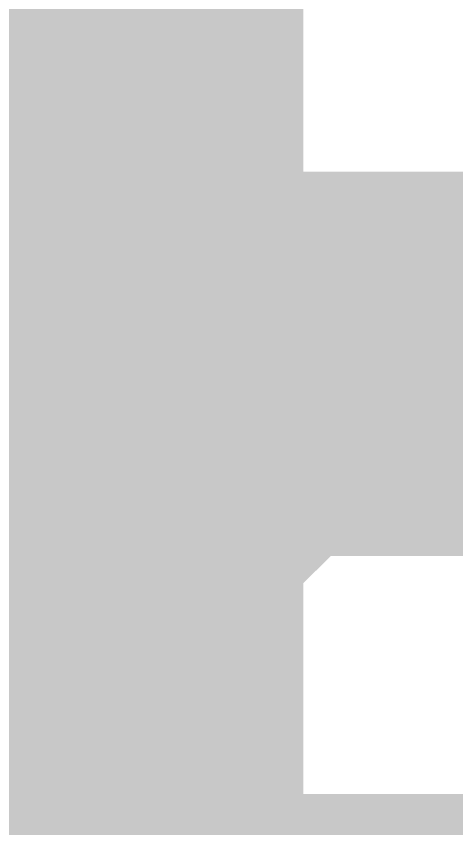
# Model space of a CAD drawing. Extents: x -23 to 289, y -67 to 135.
# Drawn here: x 200.2947 to 200.5028, y 31.3918 to 31.7762 of the extents above; entities that cross this region are included whole.
import ezdxf
from ezdxf.enums import TextEntityAlignment as Align

# ---------------------------------------------------------------- set-up
doc = ezdxf.new("R2010")
doc.units = 0
doc.header["$MEASUREMENT"] = 0
doc.layers.add('ASSEMBLY_PART_NUMBERS_BTM', color=191, linetype='CONTINUOUS')
doc.layers.add('GENERATED_SILKSCREEN_BTM', color=255, linetype='CONTINUOUS')
doc.styles.add('VERIBEST_GERBER_0', font='txt')

msp = doc.modelspace()

# ---------------------------------------------------------------- linework, layer by layer
at = {"layer": 'GENERATED_SILKSCREEN_BTM', "const_width": 0.15}
for points in [[(201.0084, 31.6276), (200.7612, 31.6276), (200.758, 31.6276), (200.7564, 31.6276), (200.7556, 31.6268), (200.6788, 31.6012), (200.602, 31.6268), (200.6012, 31.6276), (200.5964, 31.6276), (200.4044, 31.6276), (200.4012, 31.6276), (200.3972, 31.626), (200.3932, 31.6228), (200.3108, 31.5428), (200.3084, 31.5396), (200.3076, 31.5364), (200.3068, 31.534), (200.3068, 31.5316), (200.3068, 31.238)], [(200.4132, 31.5956), (200.5948, 31.5956), (200.6636, 31.574), (200.6636, 31.1972), (200.5948, 31.174), (200.4132, 31.174), (200.3396, 31.2444), (200.3396, 31.5236), (200.4132, 31.5956)]]:
    msp.add_lwpolyline(points, dxfattribs=at)

# ---------------------------------------------------------------- texts
at = {"layer": 'ASSEMBLY_PART_NUMBERS_BTM', "style": 'VERIBEST_GERBER_0', "text_generation_flag": 2}
for s, p in [('ERJ-3EKF2000V', (198.54, 51.75)), ('ERJ-3EKF4701V', (200.21, 46.75)), ('ERJ-3EKF4701V', (199.04, 46.25)), ('ERJ-8GEYJ103V', (198.79, 32.75))]:
    msp.add_text(s, height=2.032, rotation=90, dxfattribs=at).set_placement(p, align=Align.TOP_LEFT)
for s, p in [('ERJ-3EKF1022V', (212.25, 33.46)), ('ERJ-6GEYJ751V', (206, 32.54))]:
    msp.add_text(s, height=2.032, dxfattribs=at).set_placement(p, align=Align.TOP_LEFT)

doc.saveas('drawing.dxf')
